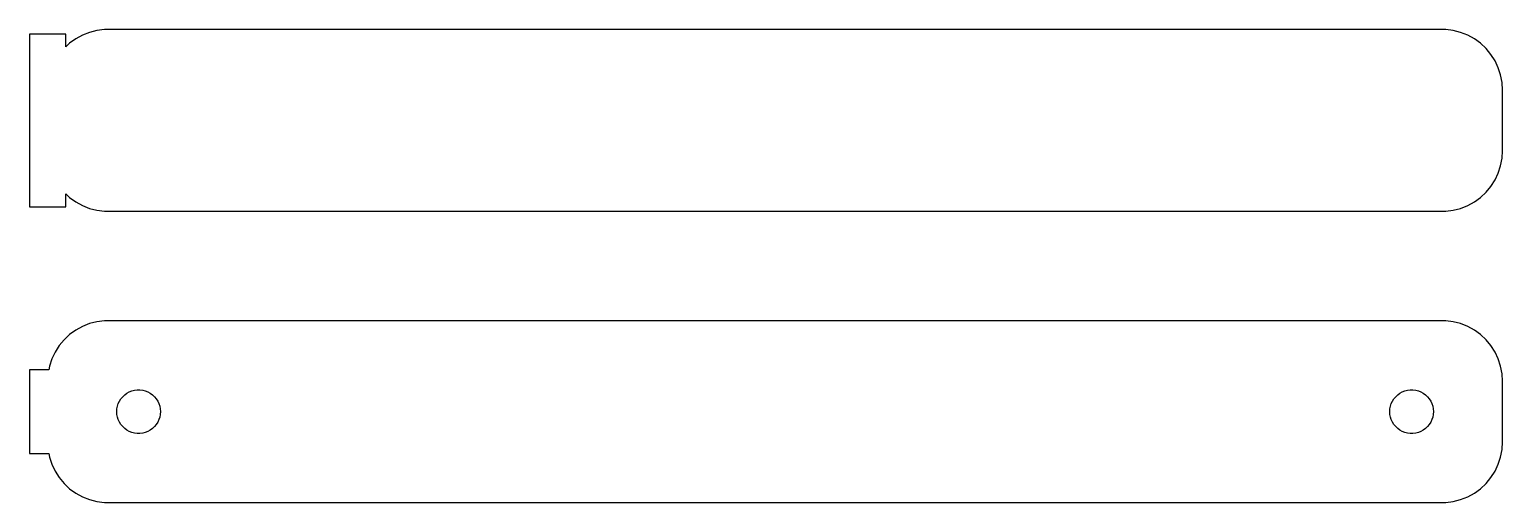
# Model space of a CAD drawing. Header units: metres. Extents: x -62 to 60, y 17 to 55.
import ezdxf

# ---------------------------------------------------------------- set-up
doc = ezdxf.new("R2010")
doc.units = ezdxf.units.M

msp = doc.modelspace()

# ---------------------------------------------------------------- linework, layer by layer
for p, q in [((-58.5, 55.1148), (-61.5, 55.1148)), ((-61.5, 55.1148), (-61.5, 40.8852)), ((-58.5, 54.0587), (-58.5, 55.1148)), ((-57.6791, 54.7216), (-58.1871, 54.3526)), ((-57.1289, 55.0241), (-57.6791, 54.7216)), ((-56.5451, 55.2553), (-57.1289, 55.0241)), ((-55.9369, 55.4114), (-56.5451, 55.2553)), ((-55.3139, 55.4901), (-55.9369, 55.4114)), ((55.3139, 55.4901), (-55.3139, 55.4901)), ((55.9369, 55.4114), (55.3139, 55.4901)), ((56.5451, 55.2553), (55.9369, 55.4114)), ((57.1289, 55.0241), (56.5451, 55.2553)), ((57.6791, 54.7216), (57.1289, 55.0241)), ((58.1871, 54.3526), (57.6791, 54.7216)), ((-58.1871, 54.3526), (-58.5, 54.0587)), ((58.6448, 53.9227), (58.1871, 54.3526)), ((59.0451, 53.4389), (58.6448, 53.9227)), ((59.3815, 52.9088), (59.0451, 53.4389)), ((59.6489, 52.3406), (59.3815, 52.9088)), ((59.8429, 51.7434), (59.6489, 52.3406)), ((59.9606, 51.1267), (59.8429, 51.7434)), ((60, 50.5), (59.9606, 51.1267)), ((60, 45.5), (60, 50.5)), ((59.9606, 44.8733), (60, 45.5)), ((59.6489, 43.6594), (59.8429, 44.2566)), ((59.8429, 44.2566), (59.9606, 44.8733)), ((58.6448, 42.0773), (59.0451, 42.5611)), ((59.0451, 42.5611), (59.3815, 43.0912)), ((59.3815, 43.0912), (59.6489, 43.6594)), ((-58.5, 40.8852), (-58.5, 41.9413)), ((-58.5, 41.9413), (-58.1871, 41.6474)), ((-58.1871, 41.6474), (-57.6791, 41.2784)), ((57.6791, 41.2784), (58.1871, 41.6474)), ((58.1871, 41.6474), (58.6448, 42.0773)), ((-61.5, 40.8852), (-58.5, 40.8852)), ((-57.6791, 41.2784), (-57.1289, 40.9759)), ((-57.1289, 40.9759), (-56.5451, 40.7447)), ((-56.5451, 40.7447), (-55.9369, 40.5886)), ((-55.9369, 40.5886), (-55.3139, 40.5099)), ((-55.3139, 40.5099), (55.3139, 40.5099)), ((55.3139, 40.5099), (55.9369, 40.5886)), ((55.9369, 40.5886), (56.5451, 40.7447)), ((56.5451, 40.7447), (57.1289, 40.9759)), ((57.1289, 40.9759), (57.6791, 41.2784)), ((-57.6791, 30.7216), (-58.1871, 30.3526)), ((-57.1289, 31.0241), (-57.6791, 30.7216)), ((-56.5451, 31.2553), (-57.1289, 31.0241)), ((-55.9369, 31.4114), (-56.5451, 31.2553)), ((-55.3139, 31.4901), (-55.9369, 31.4114)), ((55.3139, 31.4901), (-55.3139, 31.4901)), ((55.9369, 31.4114), (55.3139, 31.4901)), ((56.5451, 31.2553), (55.9369, 31.4114)), ((57.1289, 31.0241), (56.5451, 31.2553)), ((57.6791, 30.7216), (57.1289, 31.0241)), ((58.1871, 30.3526), (57.6791, 30.7216)), ((-59.0451, 29.4389), (-59.3815, 28.9088)), ((-58.6448, 29.9227), (-59.0451, 29.4389)), ((-58.1871, 30.3526), (-58.6448, 29.9227)), ((58.6448, 29.9227), (58.1871, 30.3526)), ((59.0451, 29.4389), (58.6448, 29.9227)), ((59.3815, 28.9088), (59.0451, 29.4389)), ((-59.6489, 28.3406), (-59.8429, 27.7434)), ((-59.3815, 28.9088), (-59.6489, 28.3406)), ((59.6489, 28.3406), (59.3815, 28.9088)), ((59.8429, 27.7434), (59.6489, 28.3406)), ((-59.9, 27.4442), (-61.5, 27.4442)), ((-61.5, 27.4442), (-61.5, 20.5558)), ((-59.8429, 27.7434), (-59.9, 27.4442)), ((59.9606, 27.1267), (59.8429, 27.7434)), ((60, 26.5), (59.9606, 27.1267)), ((-53.6474, 25.3869), (-53.4645, 25.5198)), ((-53.4645, 25.5198), (-53.2664, 25.6287)), ((-53.2664, 25.6287), (-53.0562, 25.7119)), ((-53.0562, 25.7119), (-52.8373, 25.7681)), ((-52.8373, 25.7681), (-52.613, 25.7964)), ((-52.613, 25.7964), (-52.387, 25.7964)), ((-52.387, 25.7964), (-52.1627, 25.7681)), ((-52.1627, 25.7681), (-51.9438, 25.7119)), ((-51.9438, 25.7119), (-51.7336, 25.6287)), ((-51.7336, 25.6287), (-51.5355, 25.5198)), ((-51.5355, 25.5198), (-51.3526, 25.3869)), ((51.3526, 25.3869), (51.5355, 25.5198)), ((51.5355, 25.5198), (51.7336, 25.6287)), ((51.7336, 25.6287), (51.9438, 25.7119)), ((51.9438, 25.7119), (52.1627, 25.7681)), ((52.1627, 25.7681), (52.387, 25.7964)), ((52.387, 25.7964), (52.613, 25.7964)), ((52.613, 25.7964), (52.8373, 25.7681)), ((52.8373, 25.7681), (53.0562, 25.7119)), ((53.0562, 25.7119), (53.2664, 25.6287)), ((53.2664, 25.6287), (53.4645, 25.5198)), ((53.4645, 25.5198), (53.6474, 25.3869)), ((60, 21.5), (60, 26.5)), ((-54.2858, 24.2256), (-54.2434, 24.4476)), ((-54.2434, 24.4476), (-54.1736, 24.6626)), ((-54.1736, 24.6626), (-54.0773, 24.8671)), ((-54.0773, 24.8671), (-53.9562, 25.058)), ((-53.9562, 25.058), (-53.8121, 25.2322)), ((-53.8121, 25.2322), (-53.6474, 25.3869)), ((-51.3526, 25.3869), (-51.1879, 25.2322)), ((-51.1879, 25.2322), (-51.0438, 25.058)), ((-51.0438, 25.058), (-50.9226, 24.8671)), ((-50.9226, 24.8671), (-50.8264, 24.6626)), ((-50.8264, 24.6626), (-50.7565, 24.4476)), ((-50.7565, 24.4476), (-50.7142, 24.2256)), ((50.7142, 24.2256), (50.7565, 24.4476)), ((50.7565, 24.4476), (50.8264, 24.6626)), ((50.8264, 24.6626), (50.9226, 24.8671)), ((50.9226, 24.8671), (51.0438, 25.058)), ((51.0438, 25.058), (51.1879, 25.2322)), ((51.1879, 25.2322), (51.3526, 25.3869)), ((53.6474, 25.3869), (53.8121, 25.2322)), ((53.8121, 25.2322), (53.9562, 25.058)), ((53.9562, 25.058), (54.0773, 24.8671)), ((54.0773, 24.8671), (54.1736, 24.6626)), ((54.1736, 24.6626), (54.2434, 24.4476)), ((54.2434, 24.4476), (54.2858, 24.2256)), ((-54.3, 24), (-54.2858, 24.2256)), ((-54.2858, 23.7744), (-54.3, 24)), ((-54.2434, 23.5524), (-54.2858, 23.7744)), ((-54.1736, 23.3374), (-54.2434, 23.5524)), ((-54.0773, 23.1329), (-54.1736, 23.3374)), ((-53.9562, 22.942), (-54.0773, 23.1329)), ((-50.9226, 23.1329), (-51.0438, 22.942)), ((-50.8264, 23.3374), (-50.9226, 23.1329)), ((-50.7565, 23.5524), (-50.8264, 23.3374)), ((-50.7142, 23.7744), (-50.7565, 23.5524)), ((-50.7142, 24.2256), (-50.7, 24)), ((-50.7, 24), (-50.7142, 23.7744)), ((50.7, 24), (50.7142, 24.2256)), ((50.7142, 23.7744), (50.7, 24)), ((50.7565, 23.5524), (50.7142, 23.7744)), ((50.8264, 23.3374), (50.7565, 23.5524)), ((50.9226, 23.1329), (50.8264, 23.3374)), ((51.0438, 22.942), (50.9226, 23.1329)), ((54.0773, 23.1329), (53.9562, 22.942)), ((54.1736, 23.3374), (54.0773, 23.1329)), ((54.2434, 23.5524), (54.1736, 23.3374)), ((54.2858, 23.7744), (54.2434, 23.5524)), ((54.2858, 24.2256), (54.3, 24)), ((54.3, 24), (54.2858, 23.7744)), ((-53.8121, 22.7678), (-53.9562, 22.942)), ((-53.6474, 22.6131), (-53.8121, 22.7678)), ((-53.4645, 22.4802), (-53.6474, 22.6131)), ((-53.2664, 22.3713), (-53.4645, 22.4802)), ((-53.0562, 22.2881), (-53.2664, 22.3713)), ((-52.8373, 22.2319), (-53.0562, 22.2881)), ((-52.613, 22.2036), (-52.8373, 22.2319)), ((-52.387, 22.2036), (-52.613, 22.2036)), ((-52.1627, 22.2319), (-52.387, 22.2036)), ((-51.9438, 22.2881), (-52.1627, 22.2319)), ((-51.7336, 22.3713), (-51.9438, 22.2881)), ((-51.5355, 22.4802), (-51.7336, 22.3713)), ((-51.3526, 22.6131), (-51.5355, 22.4802)), ((-51.1879, 22.7678), (-51.3526, 22.6131)), ((-51.0438, 22.942), (-51.1879, 22.7678)), ((51.1879, 22.7678), (51.0438, 22.942)), ((51.3526, 22.6131), (51.1879, 22.7678)), ((51.5355, 22.4802), (51.3526, 22.6131)), ((51.7336, 22.3713), (51.5355, 22.4802)), ((51.9438, 22.2881), (51.7336, 22.3713)), ((52.1627, 22.2319), (51.9438, 22.2881)), ((52.387, 22.2036), (52.1627, 22.2319)), ((52.613, 22.2036), (52.387, 22.2036)), ((52.8373, 22.2319), (52.613, 22.2036)), ((53.0562, 22.2881), (52.8373, 22.2319)), ((53.2664, 22.3713), (53.0562, 22.2881)), ((53.4645, 22.4802), (53.2664, 22.3713)), ((53.6474, 22.6131), (53.4645, 22.4802)), ((53.8121, 22.7678), (53.6474, 22.6131)), ((53.9562, 22.942), (53.8121, 22.7678)), ((59.8429, 20.2566), (59.9606, 20.8733)), ((59.9606, 20.8733), (60, 21.5)), ((-61.5, 20.5558), (-59.9, 20.5558)), ((-59.9, 20.5558), (-59.8429, 20.2566)), ((-59.8429, 20.2566), (-59.6489, 19.6594)), ((-59.6489, 19.6594), (-59.3815, 19.0912)), ((59.3815, 19.0912), (59.6489, 19.6594)), ((59.6489, 19.6594), (59.8429, 20.2566)), ((-59.3815, 19.0912), (-59.0451, 18.5611)), ((-59.0451, 18.5611), (-58.6448, 18.0773)), ((58.6448, 18.0773), (59.0451, 18.5611)), ((59.0451, 18.5611), (59.3815, 19.0912)), ((-58.6448, 18.0773), (-58.1871, 17.6474)), ((-58.1871, 17.6474), (-57.6791, 17.2784)), ((-57.6791, 17.2784), (-57.1289, 16.9759)), ((57.1289, 16.9759), (57.6791, 17.2784)), ((57.6791, 17.2784), (58.1871, 17.6474)), ((58.1871, 17.6474), (58.6448, 18.0773)), ((-57.1289, 16.9759), (-56.5451, 16.7447)), ((-56.5451, 16.7447), (-55.9369, 16.5886)), ((-55.9369, 16.5886), (-55.3139, 16.5099)), ((-55.3139, 16.5099), (55.3139, 16.5099)), ((55.3139, 16.5099), (55.9369, 16.5886)), ((55.9369, 16.5886), (56.5451, 16.7447)), ((56.5451, 16.7447), (57.1289, 16.9759))]:
    msp.add_line(p, q)

doc.saveas('drawing.dxf')
